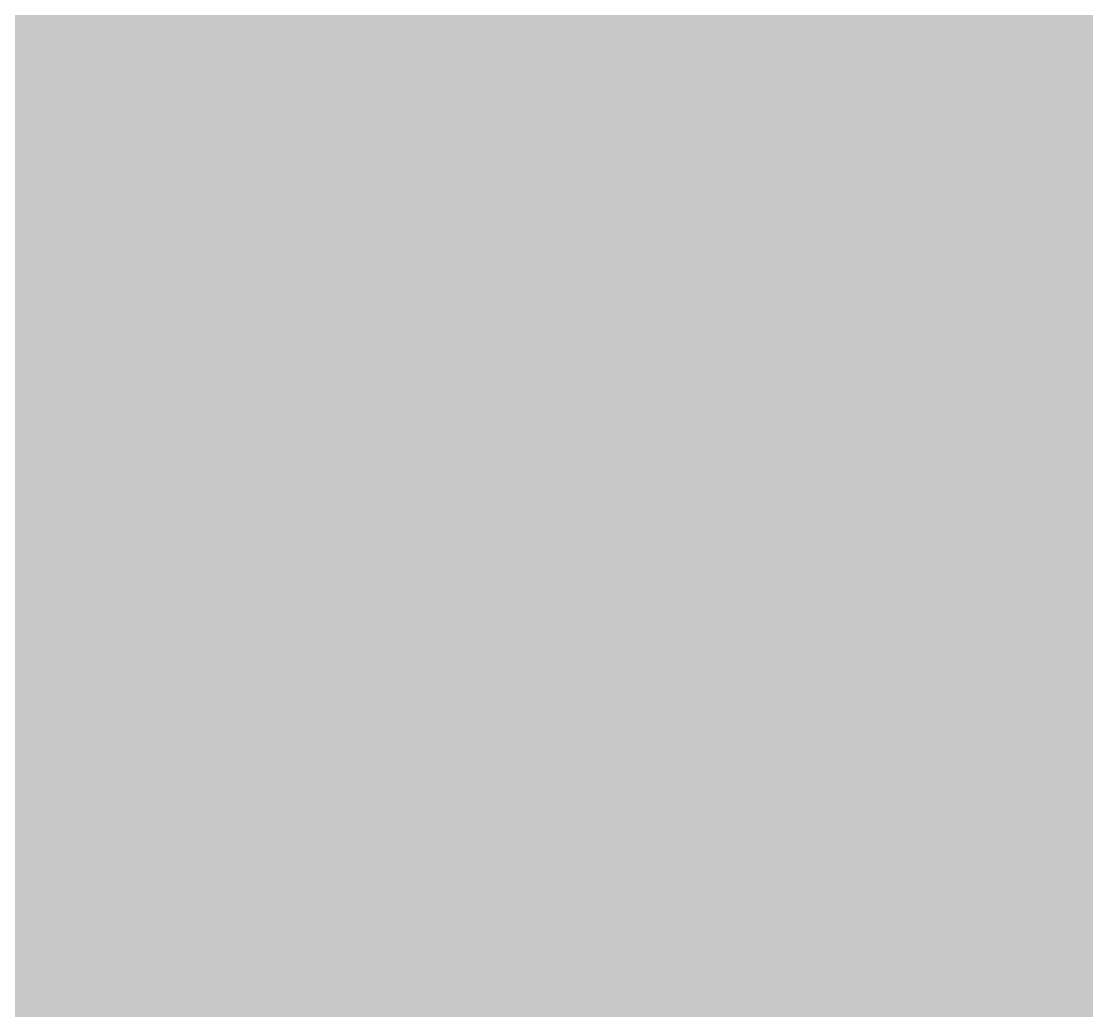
# Model space of a CAD drawing. Extents: x 980 to 1163, y 595 to 881.
# Drawn here: x 1116.5 to 1124.26, y 765.45 to 772.66 of the extents above; entities that cross this region are included whole.
import ezdxf

# ---------------------------------------------------------------- set-up
doc = ezdxf.new("R2010")
doc.units = 0
doc.header["$LTSCALE"] = 10
doc.header["$MEASUREMENT"] = 0
doc.layers.get('0').update_dxf_attribs({"linetype": 'CONTINUOUS'})
for name, color, linetype in [('22-304-2_BOT', 7, 'CONTINUOUS'), ('22-304-2_DRD', 7, 'CONTINUOUS'), ('22-304-2_DRL', 2, 'CONTINUOUS'), ('22-304-2_IN1', 4, 'CONTINUOUS'), ('22-304-2_IN2', 3, 'CONTINUOUS'), ('22-304-2_SMB', 5, 'CONTINUOUS'), ('22-304-2_SPB', 14, 'CONTINUOUS'), ('22-304-2_SSB', 12, 'CONTINUOUS'), ('22-304-2_TOP', 13, 'CONTINUOUS'), ('THRUHOLE_TAP', 7, 'CONTINUOUS')]:
    doc.layers.add(name, color=color, linetype=linetype)

# ---------------------------------------------------------------- blocks, each defined once
blk = doc.blocks.new('RECTANGLE_3')
blk.add_solid([(0.4826, 0.4064), (0.4826, -0.4064), (-0.4826, 0.4064), (-0.4826, -0.4064)])
blk = doc.blocks.new('ROUND_39')
at = {"const_width": 0.40005}
blk.add_lwpolyline([(-0.200024, 0, 1), (0.200024, 0, 1)], format="xyb", close=True, dxfattribs=at)
blk = doc.blocks.new('RECTANGLE_49')
blk.add_solid([(1.12522, 1.14935), (1.12522, -1.14935), (-1.12522, 1.14935), (-1.12522, -1.14935)])
blk = doc.blocks.new('RECTANGLE_50')
blk.add_solid([(1.30048, 0.6477), (1.30048, -0.6477), (-1.30048, 0.6477), (-1.30048, -0.6477)])
blk = doc.blocks.new('ROUND_88')
at = {"const_width": 0.10033}
blk.add_lwpolyline([(-0.050164, 0, 1), (0.050164, 0, 1)], format="xyb", close=True, dxfattribs=at)
blk = doc.blocks.new('ROUND_42')
at = {"const_width": 0.40005}
blk.add_lwpolyline([(-0.200024, 0, 1), (0.200024, 0, 1)], format="xyb", close=True, dxfattribs=at)
blk = doc.blocks.new('ROUND_80')
at = {"const_width": 0.10033}
blk.add_lwpolyline([(-0.050164, 0, 1), (0.050164, 0, 1)], format="xyb", close=True, dxfattribs=at)

msp = doc.modelspace()

# ---------------------------------------------------------------- linework, layer by layer
at = {"layer": '22-304-2_BOT'}
for points, const_width in [([(1121.3705, 779.809), (1121.3705, 768.3968)], 0.254), ([(1121.5991, 779.809), (1121.5991, 768.3968)], 0.254), ([(1121.8277, 779.809), (1121.8277, 768.3968)], 0.254), ([(1122.0563, 779.809), (1122.0563, 768.3968)], 0.254), ([(1122.2849, 779.809), (1122.2849, 756.8652)], 0.254), ([(1122.5135, 779.809), (1122.5135, 756.8652)], 0.254), ([(1122.7421, 779.809), (1122.7421, 756.8652)], 0.254), ([(1121.1419, 779.6058), (1121.1419, 768.3968)], 0.254), ([(1120.9133, 779.3772), (1120.9133, 768.3968)], 0.254), ([(1120.6847, 779.1486), (1120.6847, 768.3968)], 0.254), ([(1120.4561, 778.92), (1120.4561, 768.3968)], 0.254), ([(1120.2275, 778.6914), (1120.2275, 766.8855)], 0.254), ([(1119.9989, 778.4628), (1119.9989, 766.8855)], 0.254), ([(1119.7703, 778.2342), (1119.7703, 770.8479)], 0.254), ([(1119.5417, 778.0056), (1119.5417, 770.8479)], 0.254), ([(1119.3131, 777.777), (1119.3131, 770.8479)], 0.254), ([(1119.0845, 777.5484), (1119.0845, 770.8479)], 0.254), ([(1118.1193, 766.3902), (1116.3413, 766.3902), (1115.5793, 767.1522), (1115.5793, 776.9718)], 1.27), ([(1118.8559, 777.3198), (1118.8559, 770.8479)], 0.254), ([(1118.6273, 777.0912), (1118.6273, 770.8479)], 0.254), ([(1118.3987, 776.8626), (1118.3987, 770.8479)], 0.254), ([(1118.1701, 776.634), (1118.1701, 770.8479)], 0.254), ([(1117.9415, 776.4054), (1117.9415, 770.8479)], 0.254), ([(1117.7129, 776.1768), (1117.7129, 770.8479)], 0.254), ([(1117.4843, 775.9939), (1117.4843, 770.8479)], 0.254), ([(1117.2557, 775.8872), (1117.2557, 770.8479)], 0.254), ([(1116.7985, 775.8288), (1116.7985, 770.8479)], 0.254), ([(1117.0271, 775.8364), (1117.0271, 770.8479)], 0.254), ([(1125.1043, 774.3912), (1124.4693, 773.7562), (1124.4693, 771.2162), (1124.2153, 770.9622), (1122.3103, 770.9622)], 0.254), ([(1116.7223, 774.1626), (1116.7223, 770.8479)], 0.254), ([(1122.836, 772.7833), (1122.836, 769.4686)], 0.254), ([(1122.836, 772.5878), (1116.7223, 772.5878)], 0.254), ([(1122.836, 772.3592), (1116.7223, 772.3592)], 0.254), ([(1122.836, 772.1306), (1116.7223, 772.1306)], 0.254), ([(1122.836, 771.902), (1116.7223, 771.902)], 0.254), ([(1122.836, 771.6734), (1116.7223, 771.6734)], 0.254), ([(1122.836, 771.4448), (1116.7223, 771.4448)], 0.254), ([(1122.836, 771.2162), (1116.7223, 771.2162)], 0.254), ([(1122.8995, 771.1247), (1124.4693, 771.1247)], 0.381), ([(1122.836, 770.9876), (1116.7223, 770.9876)], 0.254), ([(1118.1193, 769.6922), (1118.1193, 770.9622)], 0.254), ([(1118.1193, 770.9622), (1118.1193, 769.6922)], 0.254), ([(1119.9277, 770.8479), (1116.7223, 770.8479)], 0.254), ([(1118.1193, 770.7844), (1118.1193, 769.6922)], 0.381), ([(1119.9277, 770.8479), (1119.9277, 768.5365)], 0.254), ([(1122.836, 770.759), (1119.9277, 770.759)], 0.254), ([(1122.836, 770.5304), (1119.9277, 770.5304)], 0.254), ([(1122.836, 770.3018), (1119.9277, 770.3018)], 0.254), ([(1122.836, 770.0732), (1119.9277, 770.0732)], 0.254), ([(1122.836, 769.8446), (1119.9277, 769.8446)], 0.254), ([(1119.8642, 769.6922), (1118.1193, 769.6922)], 0.381), ([(1118.1193, 768.6), (1118.1193, 769.6922)], 0.381), ([(1122.836, 769.616), (1119.9277, 769.616)], 0.254), ([(1126.1025, 769.4686), (1122.836, 769.4686)], 0.254), ([(1122.9707, 769.4686), (1122.9707, 767.8837)], 0.254), ([(1123.1993, 769.4686), (1123.1993, 767.8837)], 0.254), ([(1123.4279, 769.4686), (1123.4279, 767.8837)], 0.254), ([(1123.6565, 769.4686), (1123.6565, 767.8837)], 0.254), ([(1123.8851, 769.4686), (1123.8851, 767.8837)], 0.254), ([(1124.1137, 769.4686), (1124.1137, 767.8837)], 0.254), ([(1124.3423, 769.4686), (1124.3423, 767.8837)], 0.254), ([(1138.5358, 769.3874), (1119.9277, 769.3874)], 0.254), ([(1138.5358, 769.1588), (1119.9277, 769.1588)], 0.254), ([(1138.5358, 768.9302), (1119.9277, 768.9302)], 0.254), ([(1138.5358, 768.7016), (1119.9277, 768.7016)], 0.254), ([(1119.9277, 768.5365), (1116.7223, 768.5365)], 0.254), ([(1116.7223, 768.5365), (1116.7223, 767.6246)], 0.254), ([(1116.7985, 768.5365), (1116.7985, 767.5484)], 0.254), ([(1117.0271, 768.5365), (1117.0271, 767.5459)], 0.254), ([(1117.2557, 768.5365), (1117.2557, 767.5459)], 0.254), ([(1117.4843, 768.5365), (1117.4843, 767.5459)], 0.254), ([(1117.7129, 768.5365), (1117.7129, 767.5459)], 0.254), ([(1117.9415, 768.5365), (1117.9415, 767.5459)], 0.254), ([(1118.1701, 768.5365), (1118.1701, 767.5459)], 0.254), ([(1118.3987, 768.5365), (1118.3987, 767.5459)], 0.254), ([(1118.6273, 768.5365), (1118.6273, 767.5459)], 0.254), ([(1118.8559, 768.5365), (1118.8559, 767.5459)], 0.254), ([(1119.0845, 768.5365), (1119.0845, 767.5459)], 0.254), ([(1119.3131, 768.5365), (1119.3131, 767.5459)], 0.254), ([(1119.5417, 768.5365), (1119.5417, 767.5459)], 0.254), ([(1119.7703, 768.5365), (1119.7703, 767.5459)], 0.254), ([(1121.2943, 767.4824), (1121.2943, 768.5492)], 0.254), ([(1121.2943, 768.5492), (1121.2943, 767.4824)], 0.254), ([(1139.9404, 768.473), (1116.7223, 768.473)], 0.254), ([(1122.2849, 768.3968), (1120.3037, 768.3968)], 0.254), ([(1120.3037, 768.3968), (1120.3037, 766.9744)], 0.254), ([(1121.2943, 768.3333), (1121.2943, 767.4824)], 0.381), ([(1122.2849, 768.3968), (1122.2849, 766.9744)], 0.254), ([(1120.3037, 768.2444), (1116.7223, 768.2444)], 0.254), ([(1126.6537, 768.2444), (1122.2849, 768.2444)], 0.254), ([(1120.3037, 768.0158), (1116.7223, 768.0158)], 0.254), ([(1126.6537, 768.0158), (1122.2849, 768.0158)], 0.254), ([(1122.836, 767.8837), (1122.836, 764.569)], 0.254), ([(1126.1025, 767.8837), (1122.836, 767.8837)], 0.254), ([(1120.3037, 767.7872), (1116.7223, 767.7872)], 0.254), ([(1122.836, 767.7872), (1122.2849, 767.7872)], 0.254), ([(1116.7223, 767.6246), (1116.801, 767.5459)], 0.254), ([(1120.3037, 767.5586), (1116.7883, 767.5586)], 0.254), ([(1122.836, 767.5586), (1122.2849, 767.5586)], 0.254), ([(1119.9277, 767.5459), (1116.801, 767.5459)], 0.254), ([(1119.9277, 767.5459), (1119.9277, 766.8855)], 0.254), ([(1120.3672, 767.4824), (1121.2943, 767.4824)], 0.381), ([(1122.2214, 767.4824), (1121.2943, 767.4824)], 0.381), ([(1106.6893, 766.8601), (1106.6512, 766.8982), (1098.0533, 766.8982), (1098.0152, 766.8601), (1097.9263, 766.7712), (1097.9263, 757.6272), (1099.8313, 755.7222), (1123.3263, 755.7222), (1124.4693, 756.8652), (1124.4693, 766.0523), (1124.4693, 766.2251)], 1.27), ([(1106.6893, 766.8601), (1101.2283, 766.8601), (1098.0152, 766.8601), (1097.9263, 766.7712), (1097.9263, 757.6272), (1099.8313, 755.7222), (1123.3263, 755.7222), (1124.4693, 756.8652), (1124.4693, 766.0523), (1124.4693, 766.2251)], 1.27), ([(1120.3037, 767.33), (1119.9277, 767.33)], 0.254), ([(1122.836, 767.33), (1122.2849, 767.33)], 0.254), ([(1120.3037, 767.1014), (1119.9277, 767.1014)], 0.254), ([(1122.836, 767.1014), (1122.2849, 767.1014)], 0.254), ([(1120.3037, 766.9744), (1120.3037, 766.8855)], 0.254), ([(1118.7543, 762.3262), (1118.7543, 766.06), (1118.7543, 766.1362), (1118.5003, 766.3902), (1118.1193, 766.3902)], 1.27), ([(1120.3037, 766.8855), (1119.9277, 766.8855)], 0.254), ([(1120.3037, 766.8728), (1119.9277, 766.8728)], 0.254), ([(1122.836, 766.8728), (1122.2849, 766.8728)], 0.254), ([(1124.7664, 761.0562), (1124.7664, 765.7552), (1124.4693, 766.0523), (1124.4693, 766.2251)], 1.27), ([(1122.836, 766.6442), (1122.2849, 766.6442)], 0.254), ([(1118.7543, 766.06), (1118.4495, 766.06), (1118.1193, 766.3902)], 0.635), ([(1118.7543, 762.3262), (1118.7543, 766.06)], 1.27), ([(1118.7543, 766.06), (1118.7543, 762.3262)], 1.27), ([(1122.2849, 766.568), (1122.2849, 765.1456)], 0.254), ([(1122.836, 766.4156), (1122.2849, 766.4156)], 0.254), ([(1124.4693, 766.2251), (1124.6344, 766.06), (1127.6443, 766.06)], 0.635), ([(1121.2943, 766.06), (1118.7543, 766.06)], 0.635), ([(1121.1673, 764.4852), (1121.1673, 765.933), (1121.2943, 766.06)], 0.635), ([(1122.836, 766.187), (1122.2849, 766.187)], 0.254), ([(1122.836, 765.9584), (1122.2849, 765.9584)], 0.254), ([(1122.836, 765.7298), (1122.2849, 765.7298)], 0.254), ([(1122.836, 765.5012), (1122.2849, 765.5012)], 0.254)]:
    msp.add_lwpolyline(points, dxfattribs=dict(at, const_width=const_width))
at = {"layer": '22-304-2_DRD', "const_width": 0.254}
for points in [[(1117.8653, 771.5972), (1117.4843, 771.2162)], [(1117.8653, 771.5972), (1117.4843, 771.2162)], [(1118.3733, 771.5972), (1117.8653, 771.5972)], [(1118.3733, 771.5972), (1117.8653, 771.5972)], [(1118.7543, 771.2162), (1118.3733, 771.5972)], [(1118.7543, 771.2162), (1118.3733, 771.5972)], [(1122.0563, 771.5972), (1121.6753, 771.2162)], [(1122.5643, 771.5972), (1122.0563, 771.5972)], [(1122.9453, 771.2162), (1122.5643, 771.5972)], [(1117.8653, 771.3432), (1117.8653, 771.2162)], [(1117.9923, 771.3432), (1117.8653, 771.3432)], [(1117.8653, 771.3432), (1117.8653, 771.2162)], [(1117.9923, 771.3432), (1117.8653, 771.3432)], [(1117.9923, 771.2162), (1117.9923, 771.3432)], [(1117.9923, 771.2162), (1117.9923, 771.3432)], [(1118.2463, 771.3432), (1118.2463, 771.2162)], [(1118.3733, 771.3432), (1118.2463, 771.3432)], [(1118.2463, 771.3432), (1118.2463, 771.2162)], [(1118.3733, 771.3432), (1118.2463, 771.3432)], [(1118.3733, 771.2162), (1118.3733, 771.3432)], [(1118.3733, 771.2162), (1118.3733, 771.3432)], [(1122.0563, 771.3432), (1122.0563, 771.2162)], [(1122.1833, 771.3432), (1122.0563, 771.3432)], [(1122.1833, 771.2162), (1122.1833, 771.3432)], [(1122.4373, 771.3432), (1122.4373, 771.2162)], [(1122.5643, 771.3432), (1122.4373, 771.3432)], [(1122.5643, 771.2162), (1122.5643, 771.3432)], [(1117.4843, 771.2162), (1117.4843, 770.7082)], [(1117.4843, 771.2162), (1117.4843, 770.7082)], [(1117.8653, 771.2162), (1117.9923, 771.2162)], [(1117.8653, 771.2162), (1117.9923, 771.2162)], [(1118.2463, 771.2162), (1118.3733, 771.2162)], [(1118.2463, 771.2162), (1118.3733, 771.2162)], [(1118.7543, 770.7082), (1118.7543, 771.2162)], [(1118.7543, 770.7082), (1118.7543, 771.2162)], [(1121.6753, 771.2162), (1121.6753, 770.7082)], [(1122.0563, 771.2162), (1122.1833, 771.2162)], [(1122.4373, 771.2162), (1122.5643, 771.2162)], [(1122.9453, 770.7082), (1122.9453, 771.2162)], [(1117.9923, 770.5812), (1117.7383, 770.8352)], [(1117.9923, 770.5812), (1117.7383, 770.8352)], [(1118.5003, 770.8352), (1118.2463, 770.5812)], [(1118.5003, 770.8352), (1118.2463, 770.5812)], [(1122.1833, 770.5812), (1121.9293, 770.8352)], [(1122.6913, 770.8352), (1122.4373, 770.5812)], [(1117.4843, 770.7082), (1117.8653, 770.3272)], [(1117.4843, 770.7082), (1117.8653, 770.3272)], [(1118.3733, 770.3272), (1118.7543, 770.7082)], [(1118.3733, 770.3272), (1118.7543, 770.7082)], [(1121.6753, 770.7082), (1122.0563, 770.3272)], [(1122.5643, 770.3272), (1122.9453, 770.7082)], [(1118.2463, 770.5812), (1117.9923, 770.5812)], [(1118.2463, 770.5812), (1117.9923, 770.5812)], [(1122.4373, 770.5812), (1122.1833, 770.5812)], [(1117.8653, 770.3272), (1118.3733, 770.3272)], [(1117.8653, 770.3272), (1118.3733, 770.3272)], [(1122.0563, 770.3272), (1122.5643, 770.3272)], [(1121.0403, 769.1842), (1120.6593, 768.8032)], [(1121.0403, 769.1842), (1120.6593, 768.8032)], [(1121.5483, 769.1842), (1121.0403, 769.1842)], [(1121.5483, 769.1842), (1121.0403, 769.1842)], [(1121.9293, 768.8032), (1121.5483, 769.1842)], [(1121.9293, 768.8032), (1121.5483, 769.1842)], [(1121.0403, 768.9302), (1121.0403, 768.8032)], [(1121.1673, 768.9302), (1121.0403, 768.9302)], [(1121.0403, 768.9302), (1121.0403, 768.8032)], [(1121.1673, 768.9302), (1121.0403, 768.9302)], [(1121.1673, 768.8032), (1121.1673, 768.9302)], [(1121.1673, 768.8032), (1121.1673, 768.9302)], [(1121.4213, 768.9302), (1121.4213, 768.8032)], [(1121.5483, 768.9302), (1121.4213, 768.9302)], [(1121.4213, 768.9302), (1121.4213, 768.8032)], [(1121.5483, 768.9302), (1121.4213, 768.9302)], [(1121.5483, 768.8032), (1121.5483, 768.9302)], [(1121.5483, 768.8032), (1121.5483, 768.9302)], [(1120.6593, 768.8032), (1120.6593, 768.2952)], [(1120.6593, 768.8032), (1120.6593, 768.2952)], [(1121.0403, 768.8032), (1121.1673, 768.8032)], [(1121.0403, 768.8032), (1121.1673, 768.8032)], [(1121.4213, 768.8032), (1121.5483, 768.8032)], [(1121.4213, 768.8032), (1121.5483, 768.8032)], [(1121.9293, 768.2952), (1121.9293, 768.8032)], [(1121.9293, 768.2952), (1121.9293, 768.8032)], [(1121.1673, 768.1682), (1120.9133, 768.4222)], [(1121.1673, 768.1682), (1120.9133, 768.4222)], [(1121.6753, 768.4222), (1121.4213, 768.1682)], [(1121.6753, 768.4222), (1121.4213, 768.1682)], [(1120.6593, 768.2952), (1121.0403, 767.9142)], [(1120.6593, 768.2952), (1121.0403, 767.9142)], [(1121.5483, 767.9142), (1121.9293, 768.2952)], [(1121.5483, 767.9142), (1121.9293, 768.2952)], [(1121.4213, 768.1682), (1121.1673, 768.1682)], [(1121.4213, 768.1682), (1121.1673, 768.1682)], [(1121.0403, 767.9142), (1121.5483, 767.9142)], [(1121.0403, 767.9142), (1121.5483, 767.9142)]]:
    msp.add_lwpolyline(points, dxfattribs=at)
at = {"layer": '22-304-2_IN2', "const_width": 0.254}
for points in [[(1116.5699, 811.6199), (1116.5699, 763.9289)], [(1116.7985, 811.3913), (1116.7985, 763.8603)], [(1117.0271, 811.1627), (1117.0271, 763.7536)], [(1117.2557, 810.9341), (1117.2557, 763.5962)], [(1117.4843, 810.7055), (1117.4843, 763.3676)], [(1117.7129, 803.1338), (1117.7129, 763.5962)], [(1117.9415, 802.8366), (1117.9415, 763.7536)], [(1121.1419, 802.8163), (1121.1419, 765.5113)], [(1124.3423, 802.7934), (1124.3423, 733.9518)], [(1118.1701, 802.6817), (1118.1701, 763.8603)], [(1121.3705, 802.669), (1121.3705, 765.491)], [(1124.1137, 802.6588), (1124.1137, 733.9518)], [(1118.3987, 802.6004), (1118.3987, 763.9289)], [(1118.6273, 802.575), (1118.6273, 763.9645)], [(1118.8559, 802.6004), (1118.8559, 763.9645)], [(1123.6565, 802.575), (1123.6565, 733.9518)], [(1123.8851, 802.5902), (1123.8851, 733.9518)], [(1121.5991, 798.3586), (1121.5991, 765.4148)], [(1123.4279, 798.3586), (1123.4279, 733.9518)], [(1121.8277, 798.0614), (1121.8277, 765.27)], [(1123.1993, 798.0614), (1123.1993, 733.9518)], [(1120.9133, 797.8684), (1120.9133, 765.4783)], [(1122.0563, 797.9065), (1122.0563, 764.9982)], [(1122.9707, 797.9065), (1122.9707, 733.9518)], [(1122.2849, 797.8252), (1122.2849, 733.9518)], [(1122.5135, 797.7998), (1122.5135, 733.9518)], [(1122.7421, 797.8252), (1122.7421, 733.9518)], [(1119.0845, 797.3858), (1119.0845, 763.934)], [(1120.6847, 797.3553), (1120.6847, 765.3894)], [(1119.3131, 797.1699), (1119.3131, 763.8705)], [(1120.4561, 797.1521), (1120.4561, 765.2243)], [(1119.5417, 797.0505), (1119.5417, 763.7663)], [(1119.7703, 796.9946), (1119.7703, 763.6165)], [(1119.9989, 796.9921), (1119.9989, 763.398)], [(1120.2275, 797.0403), (1120.2275, 764.8966)], [(1143.5269, 772.5878), (1099.0616, 772.5878)], [(1143.5269, 772.3592), (1099.0616, 772.3592)], [(1143.5269, 772.1306), (1099.0616, 772.1306)], [(1143.5269, 771.902), (1099.0616, 771.902)], [(1143.5269, 771.6734), (1099.0616, 771.6734)], [(1143.5269, 771.4448), (1099.0616, 771.4448)], [(1143.5269, 771.2162), (1099.0616, 771.2162)], [(1143.5269, 770.9876), (1099.0616, 770.9876)], [(1143.5269, 770.759), (1099.0616, 770.759)], [(1143.5269, 770.5304), (1099.0616, 770.5304)], [(1143.5269, 770.3018), (1099.0616, 770.3018)], [(1143.5269, 770.0732), (1099.0616, 770.0732)], [(1143.5269, 769.8446), (1099.0616, 769.8446)], [(1143.5269, 769.616), (1099.0616, 769.616)], [(1143.5269, 769.3874), (1099.0616, 769.3874)], [(1143.5269, 769.1588), (1099.0616, 769.1588)], [(1143.5269, 768.9302), (1099.0616, 768.9302)], [(1143.5269, 768.7016), (1099.0616, 768.7016)], [(1139.7169, 768.473), (1099.0616, 768.473)], [(1139.501, 768.2444), (1099.0616, 768.2444)], [(1139.3816, 768.0158), (1099.0616, 768.0158)], [(1139.3257, 767.7872), (1099.0616, 767.7872)], [(1139.3232, 767.5586), (1099.0616, 767.5586)], [(1139.3714, 767.33), (1099.0616, 767.33)], [(1139.4832, 767.1014), (1099.0616, 767.1014)], [(1139.6864, 766.8728), (1099.0616, 766.8728)], [(1140.1995, 766.6442), (1099.0616, 766.6442)], [(1142.8614, 766.4156), (1099.0616, 766.4156)], [(1142.6582, 766.187), (1099.0616, 766.187)], [(1142.5464, 765.9584), (1099.0616, 765.9584)], [(1142.4982, 765.7298), (1099.0616, 765.7298)], [(1121.0225, 765.5012), (1099.0616, 765.5012)], [(1142.5007, 765.5012), (1121.312, 765.5012)]]:
    msp.add_lwpolyline(points, dxfattribs=at)
for points in [[(1121.1673, 765.5113, 0.414214), (1120.1411, 764.4852)], [(1122.1934, 764.4852, 0.414214), (1121.1673, 765.5113)]]:
    msp.add_lwpolyline(points, format="xyb", dxfattribs=at)
at = {"layer": '22-304-2_SMB', "const_width": 0.254}
for points in [[(1124.2661, 780.538), (1124.2661, 768.6762)], [(1124.0375, 780.3094), (1124.0375, 768.6762)], [(1123.8089, 780.0808), (1123.8089, 768.6762)], [(1123.5803, 779.8522), (1123.5803, 768.6762)], [(1123.3517, 779.6236), (1123.3517, 768.6762)], [(1121.2943, 779.4712), (1121.2943, 768.6762)], [(1121.5229, 779.4712), (1121.5229, 768.6762)], [(1121.7515, 779.4712), (1121.7515, 768.6762)], [(1121.9801, 779.4712), (1121.9801, 768.6762)], [(1122.2087, 779.4712), (1122.2087, 768.6762)], [(1122.4373, 779.4712), (1122.4373, 768.6762)], [(1122.6659, 779.4712), (1122.6659, 768.6762)], [(1122.8945, 779.4712), (1122.8945, 768.6762)], [(1123.1231, 779.4712), (1123.1231, 768.6762)], [(1121.0657, 779.2426), (1121.0657, 768.6762)], [(1120.8371, 779.014), (1120.8371, 768.6762)], [(1120.6085, 778.7854), (1120.6085, 768.6762)], [(1120.3799, 778.5568), (1120.3799, 768.6762)], [(1120.1513, 778.3282), (1120.1513, 768.6762)], [(1119.9227, 778.0996), (1119.9227, 768.6762)], [(1119.6941, 777.871), (1119.6941, 768.6762)], [(1119.4655, 777.6424), (1119.4655, 768.6762)], [(1119.2369, 777.4138), (1119.2369, 768.6762)], [(1119.0083, 777.1852), (1119.0083, 768.6762)], [(1118.7797, 776.9566), (1118.7797, 768.6762)], [(1118.5511, 776.728), (1118.5511, 768.6762)], [(1118.3225, 776.4994), (1118.3225, 768.6762)], [(1118.0939, 776.2708), (1118.0939, 768.6762)], [(1117.8653, 776.0422), (1117.8653, 768.6762)], [(1117.6367, 775.8136), (1117.6367, 768.6762)], [(1117.4081, 775.585), (1117.4081, 768.6762)], [(1117.1795, 775.3564), (1117.1795, 768.6762)], [(1116.9509, 775.1278), (1116.9509, 768.6762)], [(1116.8493, 775.0262), (1116.8493, 768.6762)], [(1144.7893, 773.1212), (1144.7893, 768.6762), (1116.8493, 768.6762)], [(1144.7893, 772.664), (1116.8493, 772.664)], [(1144.7893, 772.4354), (1116.8493, 772.4354)], [(1144.7893, 772.2068), (1116.8493, 772.2068)], [(1144.7893, 771.9782), (1116.8493, 771.9782)], [(1144.7893, 771.7496), (1116.8493, 771.7496)], [(1144.7893, 771.521), (1116.8493, 771.521)], [(1144.7893, 771.2924), (1116.8493, 771.2924)], [(1144.7893, 771.0638), (1116.8493, 771.0638)], [(1144.7893, 770.8352), (1116.8493, 770.8352)], [(1144.7893, 770.6066), (1116.8493, 770.6066)], [(1144.7893, 770.378), (1116.8493, 770.378)], [(1144.7893, 770.1494), (1116.8493, 770.1494)], [(1144.7893, 769.9208), (1116.8493, 769.9208)], [(1144.7893, 769.6922), (1116.8493, 769.6922)], [(1144.7893, 769.4636), (1116.8493, 769.4636)], [(1144.7893, 769.235), (1116.8493, 769.235)], [(1144.7893, 769.0064), (1116.8493, 769.0064)], [(1144.7893, 768.7778), (1116.8493, 768.7778)]]:
    msp.add_lwpolyline(points, dxfattribs=at)
at = {"layer": '22-304-2_SSB', "const_width": 0.1524}
for points in [[(1117.6849, 772.5801), (1117.6849, 772.1052), (1118.3631, 772.5801), (1118.5307, 772.5801), (1118.7009, 772.5217), (1118.7009, 772.1661), (1118.5307, 772.1052)], [(1117.8551, 771.7419), (1117.6849, 771.6835), (1117.6849, 771.3279), (1117.8551, 771.267), (1118.5307, 771.267), (1118.7009, 771.3279), (1118.7009, 771.6835), (1118.5307, 771.7419)], [(1123.1688, 765.6764), (1122.8691, 765.6764), (1122.8691, 771.6759), (1123.1688, 771.6759)], [(1120.8853, 770.5253), (1120.7177, 770.5837), (1120.7177, 770.9393), (1120.8853, 770.9977), (1121.2257, 770.9977), (1121.3933, 770.8809), (1121.3933, 770.5253), (1121.7337, 770.5253), (1121.7337, 770.9977)], [(1116.9763, 770.5812), (1119.6433, 770.5812), (1119.6433, 765.5012), (1116.5953, 765.5012), (1116.5953, 770.5812), (1116.9763, 770.5812)], [(1120.7177, 770.1595), (1120.7177, 769.6871), (1121.3933, 770.1595), (1121.5635, 770.1595), (1121.7337, 770.1011), (1121.7337, 769.7455), (1121.5635, 769.6871)], [(1120.8853, 769.3213), (1120.7177, 769.2629), (1120.7177, 768.9073), (1120.8853, 768.8489), (1121.5635, 768.8489), (1121.7337, 768.9073), (1121.7337, 769.2629), (1121.5635, 769.3213)], [(1122.1198, 768.2317), (1122.1198, 765.3107), (1120.4815, 765.3107), (1120.4815, 768.2317), (1122.1198, 768.2317)], [(1122.8818, 767.8507), (1122.8818, 767.5332)], [(1126.0568, 767.8507), (1122.8818, 767.8507)], [(1126.0568, 767.8507), (1126.0568, 767.5332), (1122.8818, 767.5332)], [(1122.9834, 767.8507), (1122.9834, 767.5332)], [(1123.1205, 767.8507), (1123.1205, 767.5332)], [(1123.2577, 767.8507), (1123.2577, 767.5332)], [(1123.3948, 767.8507), (1123.3948, 767.5332)], [(1123.532, 767.8507), (1123.532, 767.5332)], [(1123.6692, 767.8507), (1123.6692, 767.5332)], [(1123.8063, 767.8507), (1123.8063, 767.5332)], [(1123.9435, 767.8507), (1123.9435, 767.5332)], [(1124.0806, 767.8507), (1124.0806, 767.5332)], [(1124.2178, 767.8507), (1124.2178, 767.5332)], [(1126.0568, 767.7719), (1122.8818, 767.7719)], [(1126.0568, 767.6348), (1122.8818, 767.6348)]]:
    msp.add_lwpolyline(points, dxfattribs=at)
at = {"layer": '22-304-2_TOP'}
for points, const_width in [([(1007.6293, 776.4308), (1007.6293, 778.5822), (1024.6473, 795.6002), (1031.7593, 795.6002), (1035.1883, 792.1712), (1048.0153, 792.1712), (1049.1583, 793.3142), (1094.7513, 793.3142), (1098.5613, 789.5042), (1098.5613, 777.3122), (1102.1173, 773.7562), (1110.1183, 773.7562), (1111.6423, 772.2322), (1137.0905, 772.2322), (1139.8896, 775.0312)], 0.762), ([(1021.7263, 764.8662), (1042.8083, 764.8662), (1050.1743, 772.2322), (1050.1743, 788.2342), (1053.9843, 792.0442), (1094.1163, 792.0442), (1097.2913, 788.8692), (1097.2913, 769.5652), (1100.9743, 765.8822), (1119.7703, 765.8822), (1121.1673, 764.4852)], 0.635), ([(1137.0905, 771.3432), (1111.6423, 771.3432)], 0.254), ([(1116.5699, 771.3432), (1116.5699, 766.7077)], 0.254), ([(1116.7985, 771.3432), (1116.7985, 766.7077)], 0.254), ([(1117.0271, 771.3432), (1117.0271, 766.7077)], 0.254), ([(1117.2557, 771.3432), (1117.2557, 766.7077)], 0.254), ([(1117.4843, 771.3432), (1117.4843, 766.7077)], 0.254), ([(1117.7129, 771.3432), (1117.7129, 766.7077)], 0.254), ([(1117.9415, 771.3432), (1117.9415, 766.7077)], 0.254), ([(1118.1701, 771.3432), (1118.1701, 766.7077)], 0.254), ([(1118.3987, 771.3432), (1118.3987, 766.7077)], 0.254), ([(1118.6273, 771.3432), (1118.6273, 766.7077)], 0.254), ([(1118.8559, 771.3432), (1118.8559, 766.7077)], 0.254), ([(1119.0845, 771.3432), (1119.0845, 766.7077)], 0.254), ([(1119.3131, 771.3432), (1119.3131, 766.7077)], 0.254), ([(1119.5417, 771.3432), (1119.5417, 766.7077)], 0.254), ([(1119.7703, 771.3432), (1119.7703, 766.7077)], 0.254), ([(1119.9989, 771.3432), (1119.9989, 766.6746)], 0.254), ([(1120.2275, 771.3432), (1120.2275, 766.568)], 0.254), ([(1120.4561, 771.3432), (1120.4561, 766.3622)], 0.254), ([(1120.6847, 771.3432), (1120.6847, 766.1336)], 0.254), ([(1120.9133, 771.3432), (1120.9133, 765.905)], 0.254), ([(1121.1419, 771.3432), (1121.1419, 765.6764)], 0.254), ([(1121.3705, 771.3432), (1121.3705, 765.4478)], 0.254), ([(1121.5991, 771.3432), (1121.5991, 765.2827)], 0.254), ([(1121.8277, 771.3432), (1121.8277, 765.1075)], 0.254), ([(1122.0563, 771.3432), (1122.0563, 764.668)], 0.254), ([(1122.2849, 771.3432), (1122.2849, 731.7776)], 0.254), ([(1122.5135, 771.3432), (1122.5135, 731.7776)], 0.254), ([(1122.7421, 771.3432), (1122.7421, 731.7776)], 0.254), ([(1122.9707, 771.3432), (1122.9707, 731.7776)], 0.254), ([(1123.1993, 771.3432), (1123.1993, 731.7776)], 0.254), ([(1123.4279, 771.3432), (1123.4279, 731.7776)], 0.254), ([(1123.6565, 771.3432), (1123.6565, 731.7776)], 0.254), ([(1123.8851, 771.3432), (1123.8851, 731.7776)], 0.254), ([(1124.1137, 771.3432), (1124.1137, 731.7776)], 0.254), ([(1124.3423, 771.3432), (1124.3423, 731.7776)], 0.254), ([(1145.2973, 771.2162), (1098.1168, 771.2162)], 0.254), ([(1145.2973, 770.9876), (1098.1168, 770.9876)], 0.254), ([(1145.2973, 770.759), (1098.1168, 770.759)], 0.254), ([(1145.2973, 770.5304), (1098.1168, 770.5304)], 0.254), ([(1145.2973, 770.3018), (1098.1168, 770.3018)], 0.254), ([(1145.2973, 770.0732), (1098.1168, 770.0732)], 0.254), ([(1145.2973, 769.8446), (1098.1777, 769.8446)], 0.254), ([(1145.2973, 769.616), (1098.4063, 769.616)], 0.254), ([(1145.2973, 769.3874), (1098.6349, 769.3874)], 0.254), ([(1145.2973, 769.1588), (1098.8635, 769.1588)], 0.254), ([(1145.2973, 768.9302), (1099.0921, 768.9302)], 0.254), ([(1145.2973, 768.7016), (1099.3207, 768.7016)], 0.254), ([(1139.9404, 768.473), (1099.5493, 768.473)], 0.254), ([(1139.6483, 768.2444), (1099.7779, 768.2444)], 0.254), ([(1139.5086, 768.0158), (1100.0065, 768.0158)], 0.254), ([(1139.4451, 767.7872), (1100.2351, 767.7872)], 0.254), ([(1139.4426, 767.5586), (1100.4637, 767.5586)], 0.254), ([(1139.4984, 767.33), (1100.6923, 767.33)], 0.254), ([(1139.628, 767.1014), (1100.9209, 767.1014)], 0.254), ([(1139.8921, 766.8728), (1101.1495, 766.8728)], 0.254), ([(1119.7703, 766.7077), (1101.3146, 766.7077)], 0.254), ([(1145.2973, 766.6442), (1120.0878, 766.6442)], 0.254), ([(1120.3621, 766.4587), (1121.4848, 765.3361)], 0.254), ([(1143.0671, 766.4156), (1120.4027, 766.4156)], 0.254), ([(1142.803, 766.187), (1120.6313, 766.187)], 0.254), ([(1142.6734, 765.9584), (1120.8599, 765.9584)], 0.254), ([(1142.6176, 765.7298), (1121.0885, 765.7298)], 0.254), ([(1142.6201, 765.5012), (1121.3171, 765.5012)], 0.254)]:
    msp.add_lwpolyline(points, dxfattribs=dict(at, const_width=const_width))
at = {"layer": '22-304-2_TOP', "const_width": 0.254}
for points in [[(1120.3545, 766.4664, 0.198912), (1119.7703, 766.7083)], [(1122.074, 764.4852, 0.313083), (1121.4848, 765.3361)]]:
    msp.add_lwpolyline(points, format="xyb", dxfattribs=at)

# ---------------------------------------------------------------- block references
at = {"layer": '22-304-2_BOT'}
for name, p in [('RECTANGLE_49', (1124.4693, 771.1247)), ('ROUND_39', (1118.1193, 770.9622)), ('ROUND_39', (1122.3103, 770.9622)), ('RECTANGLE_50', (1118.1193, 769.6922)), ('ROUND_39', (1121.2943, 768.5492)), ('RECTANGLE_3', (1121.2943, 767.4824)), ('RECTANGLE_49', (1124.4693, 766.2251)), ('RECTANGLE_50', (1118.1193, 766.3902)), ('RECTANGLE_3', (1121.2943, 766.06))]:
    msp.add_blockref(name, p, dxfattribs=at)
at = {"layer": '22-304-2_DRL'}
for p in [(1118.1193, 770.9622), (1122.3103, 770.9622), (1121.2943, 768.5492)]:
    msp.add_blockref('ROUND_88', p, dxfattribs=at)
at = {"layer": '22-304-2_IN1'}
for p in [(1118.1193, 770.9622), (1122.3103, 770.9622), (1121.2943, 768.5492)]:
    msp.add_blockref('ROUND_42', p, dxfattribs=at)
at = {"layer": '22-304-2_IN2'}
for p in [(1118.1193, 770.9622), (1122.3103, 770.9622), (1121.2943, 768.5492)]:
    msp.add_blockref('ROUND_42', p, dxfattribs=at)
at = {"layer": '22-304-2_SMB'}
for name, p in [('RECTANGLE_49', (1124.4693, 771.1247)), ('RECTANGLE_50', (1118.1193, 769.6922)), ('RECTANGLE_3', (1121.2943, 767.4824)), ('RECTANGLE_49', (1124.4693, 766.2251)), ('RECTANGLE_50', (1118.1193, 766.3902)), ('RECTANGLE_3', (1121.2943, 766.06))]:
    msp.add_blockref(name, p, dxfattribs=at)
at = {"layer": '22-304-2_SPB'}
for name, p in [('RECTANGLE_49', (1124.4693, 771.1247)), ('RECTANGLE_50', (1118.1193, 769.6922)), ('RECTANGLE_3', (1121.2943, 767.4824)), ('RECTANGLE_49', (1124.4693, 766.2251)), ('RECTANGLE_50', (1118.1193, 766.3902)), ('RECTANGLE_3', (1121.2943, 766.06))]:
    msp.add_blockref(name, p, dxfattribs=at)
at = {"layer": '22-304-2_TOP'}
for p in [(1118.1193, 770.9622), (1122.3103, 770.9622), (1121.2943, 768.5492)]:
    msp.add_blockref('ROUND_39', p, dxfattribs=at)
at = {"layer": 'THRUHOLE_TAP'}
for p in [(1118.1193, 770.9622), (1122.3103, 770.9622), (1121.2943, 768.5492)]:
    msp.add_blockref('ROUND_80', p, dxfattribs=at)

doc.saveas('drawing.dxf')
